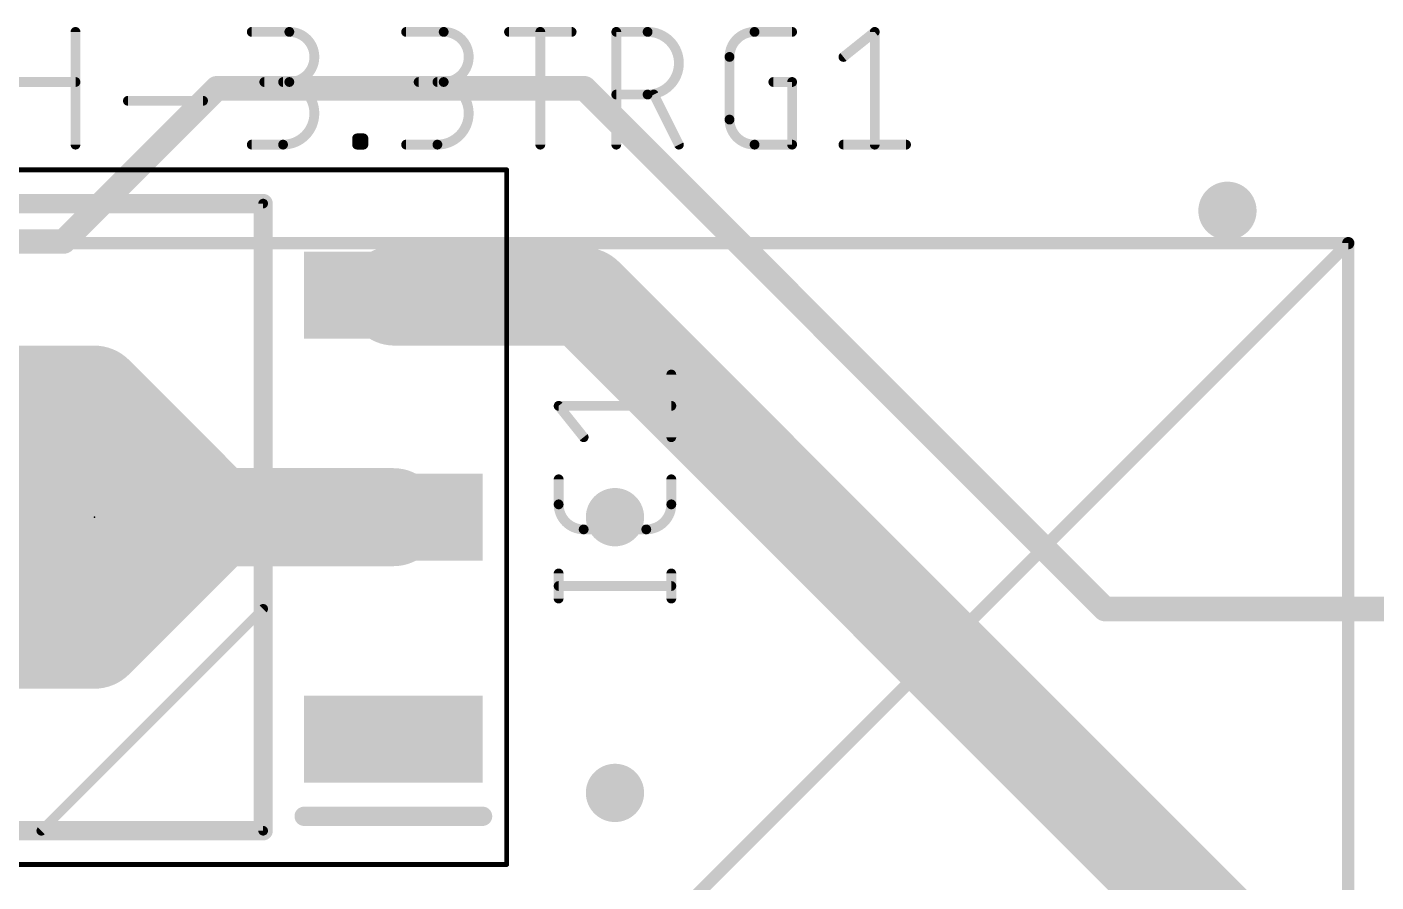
# Model space of a CAD drawing. Extents: x -1.91 to 1.91, y -2.61 to 1.61.
# Drawn here: x -0.028 to 0.523, y 0.751 to 1.1 of the extents above; entities that cross this region are included whole.
import ezdxf

# ---------------------------------------------------------------- set-up
doc = ezdxf.new("R2010")
doc.units = 0
for name, color, linetype in [('1', 22, 'CONTINUOUS'), ('18', 82, 'CONTINUOUS'), ('21', 253, 'CONTINUOUS'), ('23', 7, 'CONTINUOUS'), ('25', 253, 'CONTINUOUS'), ('51', 253, 'CONTINUOUS')]:
    doc.layers.add(name, color=color, linetype=linetype)

# ---------------------------------------------------------------- blocks, each defined once
blk = doc.blocks.new('RECT')
blk.add_solid([(-0.5, -0.5), (0.5, -0.5), (-0.5, 0.5), (0.5, 0.5)])
blk = doc.blocks.new('ROUNDV')
at = {"const_width": 0.5}
blk.add_lwpolyline([(0, -0.25, 1), (0, 0.25, 1), (0, -0.25)], format="xyb", dxfattribs=at)

msp = doc.modelspace()

# ---------------------------------------------------------------- linework, layer by layer
at = {"layer": '1'}
for points, const_width in [([(0.05, 1.075), (-0.0125, 1.0125)], 0.01), ([(0.05, 1.075), (0.2, 1.075)], 0.01), ([(0.2, 1.075), (0.4125, 0.8625)], 0.01), ([(-0.0125, 1.0125), (-0.075, 1.0125)], 0.01), ([(0.122598, 0.99), (0.122047, 0.990551)], 0.04), ([(0.122598, 0.99), (0.2, 0.99)], 0.04), ([(0.2, 0.99), (0.49438, 0.69562)], 0.04), ([(0, 0.95), (-0.1, 0.95)], 0.04), ([(0.025, 0.925), (0, 0.95)], 0.04), ([(-0.097047, 0.925), (0.025, 0.925)], 0.04), ([(0.025, 0.925), (0.05, 0.9)], 0.04), ([(0.05, 0.9), (-0.175, 0.9)], 0.04), ([(0.05, 0.9), (0, 0.85)], 0.04), ([(0.122047, 0.9), (0.05, 0.9)], 0.04), ([(-0.1, 0.875), (0, 0.875)], 0.04), ([(0, 0.85), (-0.1, 0.85)], 0.04), ([(0.4125, 0.8625), (0.775, 0.8625)], 0.01)]:
    msp.add_lwpolyline(points, dxfattribs=dict(at, const_width=const_width))
for points, const_width in [([(0.05, 1.0775, 1), (0.05, 1.0725)], 0.005), ([(0.051768, 1.073232, 1), (0.048232, 1.076768)], 0.005), ([(0.201768, 1.076768, 1), (0.198232, 1.073232)], 0.005), ([(0.2, 1.0725, 1), (0.2, 1.0775)], 0.005), ([(-0.014268, 1.014268, 1), (-0.010732, 1.010732)], 0.005), ([(-0.0125, 1.01, 1), (-0.0125, 1.015)], 0.005), ([(0.129118, 0.997622, 1), (0.114976, 0.98348)], 0.02), ([(0.122598, 1, 1), (0.122598, 0.98)], 0.02), ([(0.207071, 0.997071, 1), (0.192929, 0.982929)], 0.02), ([(0.2, 0.98, 1), (0.2, 1)], 0.02), ([(0.115527, 0.982929, 1), (0.129669, 0.997071)], 0.02), ([(0.007071, 0.957071, 1), (-0.007071, 0.942929)], 0.02), ([(0, 0.94, 1), (0, 0.96)], 0.02), ([(0.032071, 0.932071, 1), (0.017929, 0.917929)], 0.02), ([(0.017929, 0.917929, 1), (0.032071, 0.932071)], 0.02), ([(0.025, 0.915, 1), (0.025, 0.935)], 0.02), ([(0.05, 0.91, 1), (0.05, 0.89)], 0.02), ([(0.057071, 0.892929, 1), (0.042929, 0.907071)], 0.02), ([(0.05, 0.89, 1), (0.05, 0.91)], 0.02), ([(0.122047, 0.89, 1), (0.122047, 0.91)], 0.02), ([(0.042929, 0.892929, 1), (0.057071, 0.907071)], 0.02), ([(0, 0.865, 1), (0, 0.885)], 0.02), ([(-0.007071, 0.857071, 1), (0.007071, 0.842929)], 0.02), ([(0, 0.84, 1), (0, 0.86)], 0.02), ([(0.4125, 0.865, 1), (0.4125, 0.86)], 0.005), ([(0.410732, 0.860732, 1), (0.414268, 0.864268)], 0.005)]:
    msp.add_lwpolyline(points, format="xyb", dxfattribs=dict(at, const_width=const_width))
at = {"layer": '21'}
for points, const_width in [([(-0.007694, 1.098), (-0.007694, 1.052)], 0.004), ([(0.06425, 1.098), (0.079583, 1.098)], 0.004), ([(0.12725, 1.098), (0.142583, 1.098)], 0.004), ([(0.16925, 1.098), (0.194805, 1.098)], 0.004), ([(0.182027, 1.052), (0.182027, 1.098)], 0.004), ([(0.213039, 1.052), (0.213039, 1.098)], 0.004), ([(0.213039, 1.098), (0.225817, 1.098)], 0.004), ([(0.269472, 1.098), (0.284805, 1.098)], 0.004), ([(0.305749, 1.087778), (0.318527, 1.098)], 0.004), ([(0.318527, 1.098), (0.318527, 1.052)], 0.004), ([(0.259249, 1.062222), (0.259249, 1.087778)], 0.004), ([(-0.03325, 1.077555), (-0.007694, 1.077555)], 0.004), ([(0.079583, 1.077555), (0.069361, 1.077555)], 0.004), ([(0.142583, 1.077555), (0.132361, 1.077555)], 0.004), ([(0.277138, 1.077555), (0.284805, 1.077555)], 0.004), ([(0.284805, 1.077555), (0.284805, 1.052)], 0.004), ([(0.225817, 1.072444), (0.213039, 1.072444)], 0.004), ([(0.238595, 1.052), (0.228373, 1.072444)], 0.004), ([(0.013695, 1.069889), (0.044361, 1.069889)], 0.004), ([(0.06425, 1.052), (0.077028, 1.052)], 0.004), ([(0.10725, 1.052), (0.10725, 1.054555)], 0.004), ([(0.10725, 1.054555), (0.109805, 1.054555)], 0.004), ([(0.109805, 1.052), (0.10725, 1.052)], 0.004), ([(0.109805, 1.054555), (0.109805, 1.052)], 0.004), ([(0.12725, 1.052), (0.140027, 1.052)], 0.004), ([(0.284805, 1.052), (0.269472, 1.052)], 0.004), ([(0.305749, 1.052), (0.331305, 1.052)], 0.004), ([(-0.068898, 1.027953), (0.068898, 1.027953)], 0.007874), ([(0.068898, 1.027953), (0.068898, 0.772047)], 0.007874), ([(-0.511811, 1.011811), (0.511811, 1.011811)], 0.005), ([(0.511811, 1.011811), (-0.511811, -0.011811)], 0.005), ([(0.511811, 1.011811), (0.511811, -0.011811)], 0.005), ([(0.158465, 0.777953), (0.08563, 0.777953)], 0.007874), ([(0.068898, 0.772047), (-0.068898, 0.772047)], 0.007874)]:
    msp.add_lwpolyline(points, dxfattribs=dict(at, const_width=const_width))
for points, const_width in [([(-0.006694, 1.098, 1), (-0.008694, 1.098)], 0.002), ([(0.06425, 1.099, 1), (0.06425, 1.097)], 0.002), ([(0.079583, 1.077555, 1), (0.079583, 1.098)], 0.004), ([(0.079583, 1.099, 1), (0.079583, 1.097)], 0.002), ([(0.079583, 1.097, 1), (0.079583, 1.099)], 0.002), ([(0.12725, 1.099, 1), (0.12725, 1.097)], 0.002), ([(0.142583, 1.077555, 1), (0.142583, 1.098)], 0.004), ([(0.142583, 1.099, 1), (0.142583, 1.097)], 0.002), ([(0.142583, 1.097, 1), (0.142583, 1.099)], 0.002), ([(0.16925, 1.099, 1), (0.16925, 1.097)], 0.002), ([(0.183027, 1.098, 1), (0.181027, 1.098)], 0.002), ([(0.194805, 1.097, 1), (0.194805, 1.099)], 0.002), ([(0.214039, 1.098, 1), (0.212039, 1.098)], 0.002), ([(0.213039, 1.099, 1), (0.213039, 1.097)], 0.002), ([(0.225817, 1.072444, 1), (0.225817, 1.098)], 0.004), ([(0.225817, 1.099, 1), (0.225817, 1.097)], 0.002), ([(0.225817, 1.097, 1), (0.225817, 1.099)], 0.002), ([(0.269472, 1.098, 0.41421), (0.259249, 1.087778)], 0.004), ([(0.269472, 1.099, 1), (0.269472, 1.097)], 0.002), ([(0.269472, 1.097, 1), (0.269472, 1.099)], 0.002), ([(0.284805, 1.097, 1), (0.284805, 1.099)], 0.002), ([(0.319527, 1.098, 1), (0.317527, 1.098)], 0.002), ([(0.319152, 1.097219, 1), (0.317902, 1.098781)], 0.002), ([(0.260249, 1.087778, 1), (0.258249, 1.087778)], 0.002), ([(0.258249, 1.087778, 1), (0.260249, 1.087778)], 0.002), ([(0.305125, 1.088559, 1), (0.306374, 1.086997)], 0.002), ([(-0.007694, 1.076555, 1), (-0.007694, 1.078555)], 0.002), ([(0.069361, 1.078555, 1), (0.069361, 1.076555)], 0.002), ([(0.077028, 1.052, 1), (0.077028, 1.077555)], 0.004), ([(0.077028, 1.078555, 1), (0.077028, 1.076555)], 0.002), ([(0.079583, 1.078555, 1), (0.079583, 1.076555)], 0.002), ([(0.079583, 1.076555, 1), (0.079583, 1.078555)], 0.002), ([(0.132361, 1.078555, 1), (0.132361, 1.076555)], 0.002), ([(0.140027, 1.052, 1), (0.140027, 1.077555)], 0.004), ([(0.140027, 1.078555, 1), (0.140027, 1.076555)], 0.002), ([(0.142583, 1.078555, 1), (0.142583, 1.076555)], 0.002), ([(0.142583, 1.076555, 1), (0.142583, 1.078555)], 0.002), ([(0.277138, 1.078555, 1), (0.277138, 1.076555)], 0.002), ([(0.285805, 1.077555, 1), (0.283805, 1.077555)], 0.002), ([(0.284805, 1.076555, 1), (0.284805, 1.078555)], 0.002), ([(0.213039, 1.073444, 1), (0.213039, 1.071444)], 0.002), ([(0.225817, 1.073444, 1), (0.225817, 1.071444)], 0.002), ([(0.225817, 1.071444, 1), (0.225817, 1.073444)], 0.002), ([(0.229267, 1.072892, 1), (0.227478, 1.071997)], 0.002), ([(0.013695, 1.070889, 1), (0.013695, 1.068889)], 0.002), ([(0.044361, 1.068889, 1), (0.044361, 1.070889)], 0.002), ([(0.259249, 1.062222, 0.414214), (0.269472, 1.052)], 0.004), ([(0.260249, 1.062222, 1), (0.258249, 1.062222)], 0.002), ([(0.258249, 1.062222, 1), (0.260249, 1.062222)], 0.002), ([(-0.008694, 1.052, 1), (-0.006694, 1.052)], 0.002), ([(0.06425, 1.053, 1), (0.06425, 1.051)], 0.002), ([(0.077028, 1.053, 1), (0.077028, 1.051)], 0.002), ([(0.077028, 1.051, 1), (0.077028, 1.053)], 0.002), ([(0.10825, 1.054555, 1), (0.10625, 1.054555)], 0.002), ([(0.10725, 1.055555, 1), (0.10725, 1.053555)], 0.002), ([(0.10725, 1.053, 1), (0.10725, 1.051)], 0.002), ([(0.10625, 1.052, 1), (0.10825, 1.052)], 0.002), ([(0.110805, 1.054555, 1), (0.108805, 1.054555)], 0.002), ([(0.108805, 1.052, 1), (0.110805, 1.052)], 0.002), ([(0.109805, 1.053555, 1), (0.109805, 1.055555)], 0.002), ([(0.109805, 1.051, 1), (0.109805, 1.053)], 0.002), ([(0.12725, 1.053, 1), (0.12725, 1.051)], 0.002), ([(0.140027, 1.053, 1), (0.140027, 1.051)], 0.002), ([(0.140027, 1.051, 1), (0.140027, 1.053)], 0.002), ([(0.181027, 1.052, 1), (0.183027, 1.052)], 0.002), ([(0.212039, 1.052, 1), (0.214039, 1.052)], 0.002), ([(0.2377, 1.051553, 1), (0.239489, 1.052447)], 0.002), ([(0.269472, 1.053, 1), (0.269472, 1.051)], 0.002), ([(0.269472, 1.051, 1), (0.269472, 1.053)], 0.002), ([(0.283805, 1.052, 1), (0.285805, 1.052)], 0.002), ([(0.284805, 1.051, 1), (0.284805, 1.053)], 0.002), ([(0.305749, 1.053, 1), (0.305749, 1.051)], 0.002), ([(0.317527, 1.052, 1), (0.319527, 1.052)], 0.002), ([(0.331305, 1.051, 1), (0.331305, 1.053)], 0.002), ([(0.070866, 1.027953, 1), (0.066929, 1.027953)], 0.003937), ([(0.068898, 1.025984, 1), (0.068898, 1.029921)], 0.003937), ([(0.513061, 1.011811, 1), (0.510561, 1.011811)], 0.0025), ([(0.512695, 1.010927, 1), (0.510927, 1.012695)], 0.0025), ([(0.511811, 1.010561, 1), (0.511811, 1.013061)], 0.0025), ([(0.08563, 0.779921, 1), (0.08563, 0.775984)], 0.003937), ([(0.158465, 0.775984, 1), (0.158465, 0.779921)], 0.003937), ([(0.066929, 0.772047, 1), (0.070866, 0.772047)], 0.003937), ([(0.068898, 0.770079, 1), (0.068898, 0.774016)], 0.003937)]:
    msp.add_lwpolyline(points, format="xyb", dxfattribs=dict(at, const_width=const_width))
at = {"layer": '23'}
msp.add_point((0, 0.9), dxfattribs=at)
at = {"layer": '25', "const_width": 0.004}
for points in [[(0.2355, 0.932639), (0.2355, 0.958194)], [(0.199722, 0.932639), (0.1895, 0.945417)], [(0.1895, 0.945417), (0.2355, 0.945417)], [(0.1895, 0.90523), (0.1895, 0.915453)], [(0.2355, 0.915453), (0.2355, 0.90523)], [(0.225278, 0.895008), (0.199722, 0.895008)], [(0.1895, 0.866806), (0.1895, 0.877028)], [(0.2355, 0.866806), (0.2355, 0.877028)], [(0.1895, 0.871917), (0.2355, 0.871917)]]:
    msp.add_lwpolyline(points, dxfattribs=at)
at = {"layer": '25'}
for points, const_width in [([(0.2365, 0.958194, 1), (0.2345, 0.958194)], 0.002), ([(0.1895, 0.946417, 1), (0.1895, 0.944417)], 0.002), ([(0.190281, 0.946041, 1), (0.188719, 0.944792)], 0.002), ([(0.2355, 0.944417, 1), (0.2355, 0.946417)], 0.002), ([(0.198941, 0.932014, 1), (0.200503, 0.933264)], 0.002), ([(0.2345, 0.932639, 1), (0.2365, 0.932639)], 0.002), ([(0.1905, 0.915453, 1), (0.1885, 0.915453)], 0.002), ([(0.2365, 0.915453, 1), (0.2345, 0.915453)], 0.002), ([(0.1895, 0.90523, 0.414207), (0.199722, 0.895008)], 0.004), ([(0.1905, 0.90523, 1), (0.1885, 0.90523)], 0.002), ([(0.1885, 0.90523, 1), (0.1905, 0.90523)], 0.002), ([(0.225278, 0.895008, 0.414214), (0.2355, 0.90523)], 0.004), ([(0.2365, 0.90523, 1), (0.2345, 0.90523)], 0.002), ([(0.2345, 0.90523, 1), (0.2365, 0.90523)], 0.002), ([(0.199722, 0.896008, 1), (0.199722, 0.894008)], 0.002), ([(0.199722, 0.894008, 1), (0.199722, 0.896008)], 0.002), ([(0.225278, 0.896008, 1), (0.225278, 0.894008)], 0.002), ([(0.225278, 0.894008, 1), (0.225278, 0.896008)], 0.002), ([(0.1905, 0.877028, 1), (0.1885, 0.877028)], 0.002), ([(0.2365, 0.877028, 1), (0.2345, 0.877028)], 0.002), ([(0.1895, 0.872917, 1), (0.1895, 0.870917)], 0.002), ([(0.2355, 0.870917, 1), (0.2355, 0.872917)], 0.002), ([(0.1885, 0.866806, 1), (0.1905, 0.866806)], 0.002), ([(0.2345, 0.866806, 1), (0.2365, 0.866806)], 0.002)]:
    msp.add_lwpolyline(points, format="xyb", dxfattribs=dict(at, const_width=const_width))
at = {"layer": '51'}
for points, const_width in [([(-0.168307, 1.041732), (0.168307, 1.041732)], 0.001969), ([(0.168307, 1.041732), (0.168307, 0.758268)], 0.001969), ([(-0.068898, 1.027953), (0.068898, 1.027953)], 0.003937), ([(0.068898, 1.027953), (0.068898, 0.772047)], 0.003937), ([(0.068898, 0.862598), (-0.021654, 0.772047)], 0.003937), ([(0.068898, 0.772047), (-0.068898, 0.772047)], 0.003937), ([(0.168307, 0.758268), (-0.168307, 0.758268)], 0.001969)]:
    msp.add_lwpolyline(points, dxfattribs=dict(at, const_width=const_width))
for points, const_width in [([(0.168799, 1.041732, 1), (0.167815, 1.041732)], 0.000984), ([(0.168307, 1.04124, 1), (0.168307, 1.042224)], 0.000984), ([(0.069882, 1.027953, 1), (0.067913, 1.027953)], 0.001969), ([(0.068898, 1.026969, 1), (0.068898, 1.028937)], 0.001969), ([(0.069594, 0.861902, 1), (0.068202, 0.863294)], 0.001969), ([(-0.02235, 0.772743, 1), (-0.020958, 0.771351)], 0.001969), ([(0.067913, 0.772047, 1), (0.069882, 0.772047)], 0.001969), ([(0.068898, 0.771063, 1), (0.068898, 0.773031)], 0.001969), ([(0.167815, 0.758268, 1), (0.168799, 0.758268)], 0.000984), ([(0.168307, 0.757776, 1), (0.168307, 0.75876)], 0.000984)]:
    msp.add_lwpolyline(points, format="xyb", dxfattribs=dict(at, const_width=const_width))

# ---------------------------------------------------------------- block references
at = {"layer": '1', "xscale": 0.072835, "yscale": 0.035433, "rotation": 180}
for p in [(0.122047, 0.990551), (0.122047, 0.9), (0.122047, 0.809449)]:
    msp.add_blockref('RECT', p, dxfattribs=at)
at = {"layer": '18', "xscale": 0.02378, "yscale": 0.02378}
for p in [(0.4625, 1.025), (0.2125, 0.9), (0.2125, 0.7875)]:
    msp.add_blockref('ROUNDV', p, dxfattribs=at)

doc.saveas('drawing.dxf')
